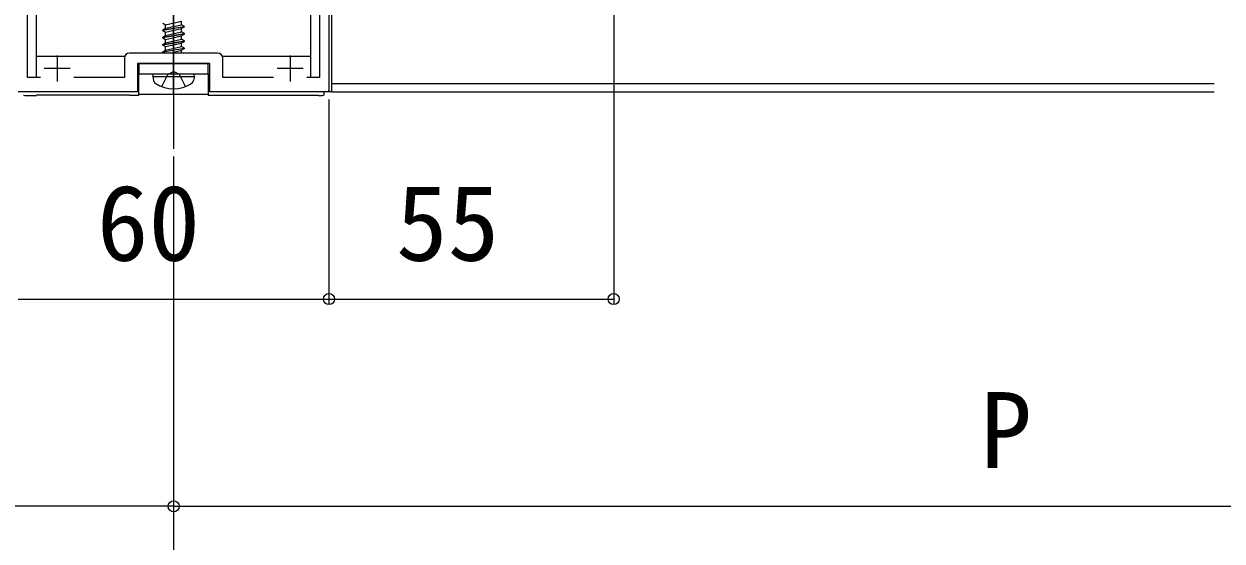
# Model space of a CAD drawing. Units: millimetres, scale not verified. Extents: x -875 to 875, y -1304 to 1296.
# Drawn here: x -674.9 to -443.5, y -1035.4 to -935.6 of the extents above; entities that cross this region are included whole.
import ezdxf
from ezdxf.enums import TextEntityAlignment as Align

# ---------------------------------------------------------------- set-up
doc = ezdxf.new("R2010")
doc.units = ezdxf.units.MM
doc.header["$LTSCALE"] = 8
for name, color, linetype in [('0-3_YKK_11', 7, 'Continuous'), ('0-4_YKK_12', 2, 'Continuous'), ('0-5_YKK_13', 4, 'Continuous'), ('0-6_YKK_D', 6, 'Continuous')]:
    doc.layers.add(name, color=color, linetype=linetype)
doc.styles.add('ＭＳ ゴシック', font='')
doc.styles.get('ＭＳ ゴシック').set_extended_font_data('MS Gothic')

msp = doc.modelspace()

# ---------------------------------------------------------------- linework, layer by layer
at = {"layer": '0-3_YKK_11'}
for p, q in [((-668.5, -941.7), (-668.5, -946.7)), ((-637.5, -941.2), (-654.5, -941.2)), ((-623.5, -941.7), (-623.5, -946.7)), ((-666, -944.2), (-671, -944.2)), ((-621, -944.2), (-626, -944.2))]:
    msp.add_line(p, q, dxfattribs=at)
for points in [[(-671.708, -945.9), (-674.2, -945.9), (-674.2, -928.2), (-673.5, -928.2), (-673.5, -898.2), (-674.2, -898.2), (-674.2, -850.7), (-673.5, -850.7), (-673.5, -806.2), (-674.2, -806.2), (-674.2, -799.5), (-649.208, -799.5)], [(-642.792, -799.5), (-617.8, -799.5), (-617.8, -806.2), (-618.5, -806.2), (-618.5, -850.7), (-617.8, -850.7), (-617.8, -898.2), (-618.5, -898.2), (-618.5, -928.2), (-617.8, -928.2), (-617.8, -945.9), (-620.292, -945.9)], [(-616, -843.658), (-616, -905.242), (-616.12, -905.425), (-616.12, -905.975), (-616, -906.158), (-616, -920.242), (-616.12, -920.425), (-616.12, -920.975), (-616, -921.158), (-616, -948.7), (-639, -948.7), (-639, -943.2), (-653, -943.2), (-653, -948.7), (-676, -948.7)], [(-655.5, -942.2), (-655.5, -945.9), (-665.292, -945.9)], [(-626.708, -945.9), (-636.5, -945.9), (-636.5, -942.2)]]:
    msp.add_lwpolyline(points, dxfattribs=at)
for centre, start, end in [((-654.5, -942.2), 90.00001, 179.99999), ((-637.5, -942.2), 0.00001, 89.99999)]:
    msp.add_arc(centre, 1, start, end, dxfattribs=at)
at = {"layer": '0-4_YKK_12'}
for p, q in [((-646, -189.7), (-646, -959.7)), ((-615.5, -914.2), (-615.5, -948.7)), ((-615.5, -947.1), (-445, -947.1)), ((-615.5, -948.7), (-445, -948.7))]:
    msp.add_line(p, q, dxfattribs=at)
at = {"layer": '0-5_YKK_13'}
for p, q in [((-672.5, -945.9), (-672.5, -915.7)), ((-619.5, -945.9), (-619.5, -915.7)), ((-646, -949.1), (-646, -928.2)), ((-648.1, -935.45), (-647.55, -935.768)), ((-648.1, -936.75), (-643.9, -936.05)), ((-643.9, -936.15), (-648.1, -936.85)), ((-648.1, -936.85), (-648.1, -936.75)), ((-648.1, -936.85), (-647.55, -937.168)), ((-647.55, -935.768), (-644.45, -935.068)), ((-647.55, -936.432), (-647.55, -935.768)), ((-647.55, -937.168), (-644.45, -936.468)), ((-647.55, -937.832), (-647.55, -937.168)), ((-644.45, -935.732), (-644.45, -935.068)), ((-643.9, -936.05), (-644.45, -935.732)), ((-643.9, -936.15), (-644.45, -936.468)), ((-644.45, -937.132), (-644.45, -936.468)), ((-643.9, -937.45), (-644.45, -937.132)), ((-643.9, -936.15), (-643.9, -936.05)), ((-648.1, -938.15), (-643.9, -937.45)), ((-643.9, -937.55), (-648.1, -938.25)), ((-648.1, -938.25), (-648.1, -938.15)), ((-648.1, -938.25), (-647.55, -938.568)), ((-648.1, -939.55), (-643.9, -938.85)), ((-643.9, -938.95), (-648.1, -939.65)), ((-647.55, -938.568), (-644.45, -937.868)), ((-647.55, -939.232), (-647.55, -938.568)), ((-647.55, -939.968), (-644.45, -939.268)), ((-643.9, -937.55), (-644.45, -937.868)), ((-644.45, -938.532), (-644.45, -937.868)), ((-643.9, -938.85), (-644.45, -938.532)), ((-643.9, -938.95), (-644.45, -939.268)), ((-644.45, -939.932), (-644.45, -939.268)), ((-643.9, -937.55), (-643.9, -937.45)), ((-643.9, -938.95), (-643.9, -938.85)), ((-648.1, -939.65), (-648.1, -939.55)), ((-648.1, -939.65), (-647.55, -939.968)), ((-648.1, -940.95), (-643.9, -940.25)), ((-643.9, -940.35), (-648.1, -941.05)), ((-648.1, -941.05), (-648.1, -940.95)), ((-648.1, -941.05), (-647.84, -941.2)), ((-647.55, -940.632), (-647.55, -939.968)), ((-646.808, -941.2), (-644.45, -940.668)), ((-643.9, -940.25), (-644.45, -939.932)), ((-643.9, -940.35), (-644.45, -940.668)), ((-644.45, -941.2), (-644.45, -940.668)), ((-643.9, -940.35), (-643.9, -940.25)), ((-655.454, -941.9), (-672.5, -941.9)), ((-652.7, -943.2), (-652.7, -945.2)), ((-639.3, -943.2), (-652.7, -943.2)), ((-652.7, -943.2), (-639.3, -943.2)), ((-619.5, -941.9), (-636.546, -941.9)), ((-652.7, -949.4), (-652.7, -945.2)), ((-650, -945.7), (-649.912, -945.2)), ((-650, -945.7), (-649.859, -946.502)), ((-650, -945.7), (-642, -945.7)), ((-649.912, -945.2), (-642.088, -945.2)), ((-642, -945.7), (-642.141, -946.502)), ((-642, -945.7), (-642.088, -945.2)), ((-639.3, -945.2), (-639.3, -949.4)), ((-617, -948.7), (-617, -949.339)), ((-616.114, -948.635), (-616, -948.635)), ((-674, -949.4), (-672.5, -949.4)), ((-654.5, -949.308), (-672.5, -949.308)), ((-672.5, -949.308), (-672.5, -949.4)), ((-654.5, -949.308), (-654.5, -949.4)), ((-652.7, -949.4), (-654.5, -949.4)), ((-639.3, -949.205), (-652.7, -949.205)), ((-637.5, -949.4), (-639.3, -949.4)), ((-637.5, -949.308), (-619.5, -949.308)), ((-637.5, -949.308), (-637.5, -949.4)), ((-619.5, -949.308), (-619.5, -949.4)), ((-618, -949.4), (-619.5, -949.4))]:
    msp.add_line(p, q, dxfattribs=at)
for points in [[(-648.1, -936.75), (-647.55, -936.432), (-644.45, -935.732)], [(-648.1, -938.15), (-647.55, -937.832), (-644.45, -937.132)], [(-648.1, -939.55), (-647.55, -939.232), (-644.45, -938.532)], [(-648.1, -940.95), (-647.55, -940.632), (-644.45, -939.932)], [(-652.7, -945.2), (-639.3, -945.2), (-639.3, -943.2)], [(-648.3, -947.679), (-647.145, -945.363), (-646, -944.754)], [(-643.7, -947.679), (-644.855, -945.363), (-646, -944.754)], [(-615.5, -948.7), (-616, -948.7), (-616, -948.4)]]:
    msp.add_lwpolyline(points, dxfattribs=at)
for centre, radius, start, end in [((-648.972, -946.346), 0.9, 190, 237.94412), ((-646, -941.6), 6.5, 237.94412, 302.05588), ((-643.028, -946.346), 0.9, 302.05588, 350)]:
    msp.add_arc(centre, radius, start, end, dxfattribs=at)
for centre, start_param, end_param in [((-674, -949.339), 6.2831853, 7.8539816), ((-618, -949.339), 1.5707963, 3.1415927)]:
    msp.add_ellipse(centre, major_axis=(-1, 0), ratio=0.061163, start_param=start_param, end_param=end_param, dxfattribs=at)
at = {"layer": '0-6_YKK_D'}
for p, q in [((-561, -864.4), (-561, -989.7)), ((-616.001, -950.2), (-616.001, -989.7)), ((-616.001, -950.2), (-616.001, -989.7)), ((-646, -961.2), (-646, -1029.7)), ((-646, -961.2), (-646, -1069.7)), ((-646, -961.2), (-646, -1029.7)), ((-646, -961.2), (-646, -1069.7)), ((-675.999, -988.7), (-616.001, -988.7)), ((-616.001, -988.7), (-561, -988.7)), ((-646, -1028.7), (-784.5, -1028.7)), ((-646, -1028.7), (-316, -1028.7))]:
    msp.add_line(p, q, dxfattribs=at)
for centre in [(-616.001, -988.7), (-616.001, -988.7), (-561, -988.7), (-646, -1028.7), (-646, -1028.7)]:
    msp.add_circle(centre, 1.075, dxfattribs=at)

# ---------------------------------------------------------------- texts
at = {"layer": '0-6_YKK_D', "style": 'ＭＳ ゴシック'}
for s, p in [('60', (-660.83, -985.7)), ('55', (-603.046, -985.7)), ('P', (-490.205, -1025.7))]:
    msp.add_text(s, height=14.66, dxfattribs=at).set_placement(p, align=Align.BOTTOM_LEFT)

doc.saveas('drawing.dxf')
